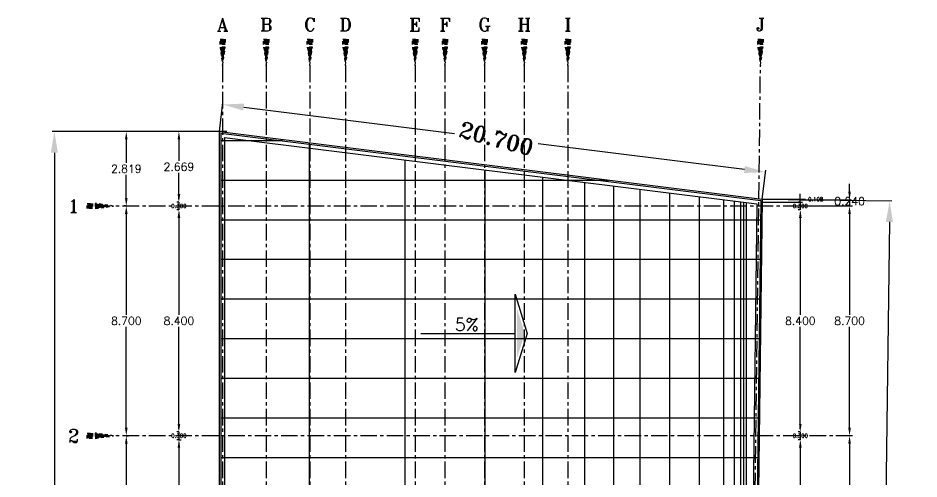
# Model space of a CAD drawing. Extents: x 915 to 2178, y -798 to 165.
# Drawn here: x 1366.02 to 1400.12, y -684.82 to -667.36 of the extents above; entities that cross this region are included whole.
import ezdxf
from ezdxf.enums import TextEntityAlignment as Align

# ---------------------------------------------------------------- set-up
doc = ezdxf.new("R2010")
doc.units = 0
doc.header["$LTSCALE"] = 0.5
doc.header["$MEASUREMENT"] = 0
doc.linetypes.add('CENTER', pattern=[2, 1.25, -0.25, 0.25, -0.25])
doc.linetypes.add('DASHDOT2', pattern=[0.5, 0.25, -0.125, 0, -0.125])
doc.layers.get('0').update_dxf_attribs({"linetype": 'CONTINUOUS'})
doc.layers.get('DEFPOINTS').update_dxf_attribs({"linetype": 'CONTINUOUS'})
for name, color, linetype in [('COTA', 7, 'CONTINUOUS'), ('COTAS', 7, 'CONTINUOUS'), ('EJE', 125, 'DASHDOT2'), ('EJES', 125, 'CENTER'), ('LOSA', 1, 'CONTINUOUS'), ('LOSA_1', 132, 'CONTINUOUS'), ('MOBILIARIO', 125, 'CONTINUOUS'), ('muro bajo', 40, 'CONTINUOUS'), ('TERRENO', 8, 'CONTINUOUS')]:
    doc.layers.add(name, color=color, linetype=linetype)
doc.styles.add('ROMANT', font='romant')
doc.dimstyles.new('detalle', dxfattribs={"dimtxt": 0.2, "dimasz": 0.15, "dimexe": 0.08, "dimexo": 0, "dimgap": 0.08, "dimtad": 0, "dimtih": 1, "dimtoh": 1, "dimdec": 3, "dimzin": 1, "dimdsep": 46, "dimtxsty": 'ROMANT', "dimcen": 0.15, "dimclrd": 143, "dimclre": 9, "dimadec": 0, "dimazin": 0, "dimtfac": 1, "dimtdec": 3, "dimtmove": 0, "dimatfit": 3, "dimfxl": 1, "dimarcsym": 0})

# ---------------------------------------------------------------- blocks, each defined once
blk = doc.blocks.new('*D182')
at = {"layer": 'COTAS', "color": 9, "lineweight": -2, "transparency": 16777216}
for p, q in [((1373.642, -671.662), (1367.318, -671.662)), ((1373.642, -721.612), (1367.318, -721.612))]:
    blk.add_line(p, q, dxfattribs=at)
at = {"layer": 'COTAS', "color": 143, "lineweight": -2, "transparency": 16777216}
for p, q in [((1367.398, -672.462), (1367.398, -697.565)), ((1367.398, -720.812), (1367.398, -698.325))]:
    blk.add_line(p, q, dxfattribs=at)
at = {"layer": 'COTAS', "color": 143, "transparency": 16777216}
for points in [[(1367.264, -672.462), (1367.531, -672.462), (1367.398, -671.662)], [(1367.264, -720.812), (1367.531, -720.812), (1367.398, -721.612)]]:
    blk.add_solid(points, dxfattribs=at)
at = {"layer": 'DEFPOINTS', "color": 0, "transparency": 16777216}
for p in [(1373.642, -671.662), (1367.398, -721.612), (1373.642, -721.612)]:
    blk.add_point(p, dxfattribs=at)
at = {"layer": 'COTAS', "color": 0, "transparency": 16777216, "insert": (1367.398, -697.945), "char_height": 0.6, "attachment_point": 5, "style": 'ROMANT'}
blk.add_mtext('49.950', dxfattribs=at)
blk = doc.blocks.new('DI-P0101')
at = {"const_width": 0.2}
blk.add_lwpolyline([(0, 0.8), (0, 1)], dxfattribs=at)
for points in [[(0.1, 1), (0.1, 0.8), (-0.1, 0.8), (-0.1, 1)], [(0, 0), (0.1, 0.7), (-0.1, 0.7)]]:
    blk.add_lwpolyline(points, close=True)
blk.add_lwpolyline([(0, 0, 0, 0.2, 0), (0, 0.7, 0.2, 0.2, 0)], format="xyseb")
at = {"style": 'ROMANT'}
blk.add_attdef('1', text='', height=0.6, dxfattribs=at).set_placement((0, 1.3), align=Align.CENTER)
blk = doc.blocks.new('flecha2')
at = {"layer": 'LOSA_1'}
blk.add_hatch(color=256, dxfattribs=at).paths.add_polyline_path([(453.651, -717.564), (454.598, -717.86), (453.651, -717.86), (452.703, -717.86)])
at = {"layer": 'LOSA'}
blk.add_line((453.651, -721.493), (453.651, -717.932), dxfattribs=at)
blk.add_lwpolyline([(453.651, -717.469), (455.13, -717.932), (453.651, -717.932), (452.171, -717.932)], close=True, dxfattribs=at)
blk = doc.blocks.new('*D346')
at = {"layer": 'COTAS', "color": 9, "lineweight": -2, "transparency": 16777216}
for p, q in [((1373.642, -671.662), (1373.779, -670.557)), ((1394.182, -674.224), (1394.32, -673.119))]:
    blk.add_line(p, q, dxfattribs=at)
at = {"layer": 'COTAS', "color": 143, "lineweight": -2, "transparency": 16777216}
for p, q in [((1374.563, -670.736), (1382.544, -671.731)), ((1393.517, -673.099), (1385.709, -672.126))]:
    blk.add_line(p, q, dxfattribs=at)
at = {"layer": 'COTAS', "color": 143, "transparency": 16777216}
for points in [[(1374.58, -670.604), (1374.547, -670.868), (1373.769, -670.637)], [(1393.533, -672.967), (1393.5, -673.231), (1394.31, -673.198)]]:
    blk.add_solid(points, dxfattribs=at)
at = {"layer": 'DEFPOINTS', "color": 0, "transparency": 16777216}
for p in [(1373.642, -671.662), (1394.31, -673.198), (1394.182, -674.224)]:
    blk.add_point(p, dxfattribs=at)
at = {"layer": 'COTAS', "color": 0, "transparency": 16777216, "insert": (1384.127, -671.928), "char_height": 0.6, "attachment_point": 5, "rotation": 345.1335, "style": 'ROMANT'}
blk.add_mtext('20.700', dxfattribs=at)
blk = doc.blocks.new('*D347')
at = {"layer": 'COTAS', "color": 9, "lineweight": -2, "transparency": 16777216}
for p, q in [((1394.182, -674.224), (1399.09, -674.285)), ((1393.608, -720.45), (1398.515, -720.511))]:
    blk.add_line(p, q, dxfattribs=at)
at = {"layer": 'COTAS', "color": 143, "lineweight": -2, "transparency": 16777216}
for p, q in [((1399, -675.084), (1398.774, -693.239)), ((1398.445, -719.71), (1398.765, -693.999))]:
    blk.add_line(p, q, dxfattribs=at)
at = {"layer": 'COTAS', "color": 143, "transparency": 16777216}
for points in [[(1398.867, -675.082), (1399.133, -675.085), (1399.01, -674.284)], [(1398.312, -719.708), (1398.579, -719.712), (1398.435, -720.51)]]:
    blk.add_solid(points, dxfattribs=at)
at = {"layer": 'DEFPOINTS', "color": 0, "transparency": 16777216}
for p in [(1394.182, -674.224), (1393.608, -720.45), (1398.435, -720.51)]:
    blk.add_point(p, dxfattribs=at)
at = {"layer": 'COTAS', "color": 0, "transparency": 16777216, "insert": (1398.77, -693.619), "char_height": 0.6, "attachment_point": 5, "style": 'ROMANT'}
blk.add_mtext('46.230', dxfattribs=at)
blk = doc.blocks.new('DI-P0102')
at = {"const_width": 0.2}
blk.add_lwpolyline([(-0.8, 0), (-1, 0)], dxfattribs=at)
for points in [[(-1, 0.1), (-0.8, 0.1), (-0.8, -0.1), (-1, -0.1)], [(0, 0), (-0.7, 0.1), (-0.7, -0.1)]]:
    blk.add_lwpolyline(points, close=True)
blk.add_lwpolyline([(0, 0, 0, 0.2, 0), (-0.7, 0, 0.2, 0.2, 0)], format="xyseb")
at = {"style": 'ROMANT'}
blk.add_attdef('A', text='', height=0.6, dxfattribs=at).set_placement((-1.3, 0), align=Align.MIDDLE_RIGHT)
blk = doc.blocks.new('*D349')
at = {"layer": 'COTA', "color": 9, "lineweight": -2, "transparency": 16777216}
for p, q in [((1370.119, -683.181), (1370.2, -683.181)), ((1370.12, -691.881), (1370.04, -691.881))]:
    blk.add_line(p, q, dxfattribs=at)
at = {"layer": 'COTA', "color": 143, "lineweight": -2, "transparency": 16777216}
for p, q in [((1370.12, -683.481), (1370.12, -687.301)), ((1370.12, -691.581), (1370.12, -687.761))]:
    blk.add_line(p, q, dxfattribs=at)
at = {"layer": 'COTA', "color": 143, "transparency": 16777216}
for points in [[(1370.07, -683.481), (1370.17, -683.481), (1370.12, -683.181)], [(1370.07, -691.581), (1370.17, -691.581), (1370.12, -691.881)]]:
    blk.add_solid(points, dxfattribs=at)
at = {"layer": 'DEFPOINTS', "color": 0, "transparency": 16777216}
for p in [(1370.119, -683.181), (1370.12, -683.181), (1370.12, -691.881)]:
    blk.add_point(p, dxfattribs=at)
at = {"layer": 'COTA', "color": 0, "transparency": 16777216, "insert": (1370.12, -687.531), "char_height": 0.3, "attachment_point": 5, "style": 'ROMANT'}
blk.add_mtext('8.700', dxfattribs=at)
blk = doc.blocks.new('*D350')
at = {"layer": 'COTA', "color": 9, "lineweight": -2, "transparency": 16777216}
for p, q in [((1370.121, -674.481), (1370.039, -674.481)), ((1370.119, -683.181), (1370.039, -683.181))]:
    blk.add_line(p, q, dxfattribs=at)
at = {"layer": 'COTA', "color": 143, "lineweight": -2, "transparency": 16777216}
for p, q in [((1370.119, -674.781), (1370.119, -678.601)), ((1370.119, -682.881), (1370.119, -679.061))]:
    blk.add_line(p, q, dxfattribs=at)
at = {"layer": 'COTA', "color": 143, "transparency": 16777216}
for points in [[(1370.069, -674.781), (1370.169, -674.781), (1370.119, -674.481)], [(1370.069, -682.881), (1370.169, -682.881), (1370.119, -683.181)]]:
    blk.add_solid(points, dxfattribs=at)
at = {"layer": 'DEFPOINTS', "color": 0, "transparency": 16777216}
for p in [(1370.119, -674.481), (1370.121, -674.481), (1370.119, -683.181)]:
    blk.add_point(p, dxfattribs=at)
at = {"layer": 'COTA', "color": 0, "transparency": 16777216, "insert": (1370.119, -678.831), "char_height": 0.3, "attachment_point": 5, "style": 'ROMANT'}
blk.add_mtext('8.700', dxfattribs=at)
blk = doc.blocks.new('*D351')
at = {"layer": 'COTA', "color": 9, "lineweight": -2, "transparency": 16777216}
for p, q in [((1373.921, -671.662), (1370.039, -671.662)), ((1370.119, -674.481), (1370.039, -674.481))]:
    blk.add_line(p, q, dxfattribs=at)
at = {"layer": 'COTA', "color": 143, "lineweight": -2, "transparency": 16777216}
for p, q in [((1370.119, -671.962), (1370.119, -672.842)), ((1370.119, -674.181), (1370.119, -673.302))]:
    blk.add_line(p, q, dxfattribs=at)
at = {"layer": 'COTA', "color": 143, "transparency": 16777216}
for points in [[(1370.069, -671.962), (1370.169, -671.962), (1370.119, -671.662)], [(1370.069, -674.181), (1370.169, -674.181), (1370.119, -674.481)]]:
    blk.add_solid(points, dxfattribs=at)
at = {"layer": 'DEFPOINTS', "color": 0, "transparency": 16777216}
for p in [(1370.119, -671.662), (1373.921, -671.662), (1370.119, -674.481)]:
    blk.add_point(p, dxfattribs=at)
at = {"layer": 'COTA', "color": 0, "transparency": 16777216, "insert": (1370.119, -673.072), "char_height": 0.3, "attachment_point": 5, "style": 'ROMANT'}
blk.add_mtext('2.819', dxfattribs=at)
blk = doc.blocks.new('*D352')
at = {"layer": 'COTA', "color": 9, "lineweight": -2, "transparency": 16777216}
for p, q in [((1397.492, -674.481), (1397.412, -674.481)), ((1397.492, -683.181), (1397.412, -683.181))]:
    blk.add_line(p, q, dxfattribs=at)
at = {"layer": 'COTA', "color": 143, "lineweight": -2, "transparency": 16777216}
for p, q in [((1397.492, -674.781), (1397.492, -678.601)), ((1397.492, -682.881), (1397.492, -679.061))]:
    blk.add_line(p, q, dxfattribs=at)
at = {"layer": 'COTA', "color": 143, "transparency": 16777216}
for points in [[(1397.442, -674.781), (1397.542, -674.781), (1397.492, -674.481)], [(1397.442, -682.881), (1397.542, -682.881), (1397.492, -683.181)]]:
    blk.add_solid(points, dxfattribs=at)
at = {"layer": 'DEFPOINTS', "color": 0, "transparency": 16777216}
for p in [(1397.492, -674.481), (1397.492, -683.181), (1397.492, -683.181)]:
    blk.add_point(p, dxfattribs=at)
at = {"layer": 'COTA', "color": 0, "transparency": 16777216, "insert": (1397.492, -678.831), "char_height": 0.3, "attachment_point": 5, "style": 'ROMANT'}
blk.add_mtext('8.700', dxfattribs=at)
blk = doc.blocks.new('*D353')
at = {"layer": 'COTA', "color": 9, "lineweight": -2, "transparency": 16777216}
for p, q in [((1397.492, -683.181), (1397.412, -683.181)), ((1397.492, -691.881), (1397.412, -691.881))]:
    blk.add_line(p, q, dxfattribs=at)
at = {"layer": 'COTA', "color": 143, "lineweight": -2, "transparency": 16777216}
for p, q in [((1397.492, -683.481), (1397.492, -687.301)), ((1397.492, -691.581), (1397.492, -687.761))]:
    blk.add_line(p, q, dxfattribs=at)
at = {"layer": 'COTA', "color": 143, "transparency": 16777216}
for points in [[(1397.442, -683.481), (1397.542, -683.481), (1397.492, -683.181)], [(1397.442, -691.581), (1397.542, -691.581), (1397.492, -691.881)]]:
    blk.add_solid(points, dxfattribs=at)
at = {"layer": 'DEFPOINTS', "color": 0, "transparency": 16777216}
for p in [(1397.492, -683.181), (1397.492, -691.881), (1397.492, -691.881)]:
    blk.add_point(p, dxfattribs=at)
at = {"layer": 'COTA', "color": 0, "transparency": 16777216, "insert": (1397.492, -687.531), "char_height": 0.3, "attachment_point": 5, "style": 'ROMANT'}
blk.add_mtext('8.700', dxfattribs=at)
blk = doc.blocks.new('*D355')
at = {"layer": 'COTA', "color": 143, "lineweight": -2, "transparency": 16777216}
for p, q in [((1397.492, -673.942), (1397.492, -673.642)), ((1397.492, -674.242), (1397.492, -674.481)), ((1397.492, -674.242), (1397.492, -674.481)), ((1397.492, -674.781), (1397.492, -675.081))]:
    blk.add_line(p, q, dxfattribs=at)
at = {"layer": 'COTA', "color": 9, "lineweight": -2, "transparency": 16777216}
for p, q in [((1395.629, -674.242), (1397.572, -674.242)), ((1395.629, -674.481), (1397.572, -674.481))]:
    blk.add_line(p, q, dxfattribs=at)
at = {"layer": 'COTA', "color": 143, "transparency": 16777216}
for points in [[(1397.442, -673.942), (1397.542, -673.942), (1397.492, -674.242)], [(1397.442, -674.781), (1397.542, -674.781), (1397.492, -674.481)]]:
    blk.add_solid(points, dxfattribs=at)
at = {"layer": 'DEFPOINTS', "color": 0, "transparency": 16777216}
for p in [(1395.629, -674.242), (1395.629, -674.481), (1397.492, -674.481)]:
    blk.add_point(p, dxfattribs=at)
at = {"layer": 'COTA', "color": 0, "transparency": 16777216, "insert": (1397.492, -674.302), "char_height": 0.3, "attachment_point": 5, "style": 'ROMANT'}
blk.add_mtext('0.240', dxfattribs=at)
blk = doc.blocks.new('*D356')
at = {"layer": 'COTA', "color": 9, "lineweight": -2, "transparency": 16777216}
for p, q in [((1372.111, -674.631), (1372.031, -674.631)), ((1372.111, -683.031), (1372.031, -683.031))]:
    blk.add_line(p, q, dxfattribs=at)
at = {"layer": 'COTA', "color": 143, "lineweight": -2, "transparency": 16777216}
for p, q in [((1372.111, -674.931), (1372.111, -678.601)), ((1372.111, -682.731), (1372.111, -679.061))]:
    blk.add_line(p, q, dxfattribs=at)
at = {"layer": 'COTA', "color": 143, "transparency": 16777216}
for points in [[(1372.061, -674.931), (1372.161, -674.931), (1372.111, -674.631)], [(1372.061, -682.731), (1372.161, -682.731), (1372.111, -683.031)]]:
    blk.add_solid(points, dxfattribs=at)
at = {"layer": 'DEFPOINTS', "color": 0, "transparency": 16777216}
for p in [(1372.111, -674.631), (1372.111, -683.031), (1372.111, -683.031)]:
    blk.add_point(p, dxfattribs=at)
at = {"layer": 'COTA', "color": 0, "transparency": 16777216, "insert": (1372.111, -678.831), "char_height": 0.3, "attachment_point": 5, "style": 'ROMANT'}
blk.add_mtext('8.400', dxfattribs=at)
blk = doc.blocks.new('*D357')
at = {"layer": 'COTA', "color": 9, "lineweight": -2, "transparency": 16777216}
for p, q in [((1372.11, -683.331), (1372.191, -683.331)), ((1372.111, -691.731), (1372.031, -691.731))]:
    blk.add_line(p, q, dxfattribs=at)
at = {"layer": 'COTA', "color": 143, "lineweight": -2, "transparency": 16777216}
for p, q in [((1372.111, -683.631), (1372.111, -687.301)), ((1372.111, -691.431), (1372.111, -687.761))]:
    blk.add_line(p, q, dxfattribs=at)
at = {"layer": 'COTA', "color": 143, "transparency": 16777216}
for points in [[(1372.061, -683.631), (1372.161, -683.631), (1372.111, -683.331)], [(1372.061, -691.431), (1372.161, -691.431), (1372.111, -691.731)]]:
    blk.add_solid(points, dxfattribs=at)
at = {"layer": 'DEFPOINTS', "color": 0, "transparency": 16777216}
for p in [(1372.11, -683.331), (1372.111, -691.731), (1372.111, -691.731)]:
    blk.add_point(p, dxfattribs=at)
at = {"layer": 'COTA', "color": 0, "transparency": 16777216, "insert": (1372.111, -687.531), "char_height": 0.3, "attachment_point": 5, "style": 'ROMANT'}
blk.add_mtext('8.400', dxfattribs=at)
blk = doc.blocks.new('*D359')
at = {"layer": 'COTA', "color": 9, "lineweight": -2, "transparency": 16777216}
for p, q in [((1372.111, -671.662), (1372.031, -671.662)), ((1372.111, -674.331), (1372.031, -674.331))]:
    blk.add_line(p, q, dxfattribs=at)
at = {"layer": 'COTA', "color": 143, "lineweight": -2, "transparency": 16777216}
for p, q in [((1372.111, -671.962), (1372.111, -672.767)), ((1372.111, -674.031), (1372.111, -673.227))]:
    blk.add_line(p, q, dxfattribs=at)
at = {"layer": 'COTA', "color": 143, "transparency": 16777216}
for points in [[(1372.061, -671.962), (1372.161, -671.962), (1372.111, -671.662)], [(1372.061, -674.031), (1372.161, -674.031), (1372.111, -674.331)]]:
    blk.add_solid(points, dxfattribs=at)
at = {"layer": 'DEFPOINTS', "color": 0, "transparency": 16777216}
for p in [(1372.111, -671.662), (1372.111, -671.662), (1372.111, -674.331)]:
    blk.add_point(p, dxfattribs=at)
at = {"layer": 'COTA', "color": 0, "transparency": 16777216, "insert": (1372.111, -672.997), "char_height": 0.3, "attachment_point": 5, "style": 'ROMANT'}
blk.add_mtext('2.669', dxfattribs=at)
blk = doc.blocks.new('*D360')
at = {"layer": 'COTA', "color": 143, "lineweight": -2, "transparency": 16777216}
for p, q in [((1372.111, -682.931), (1372.111, -682.831)), ((1372.111, -683.031), (1372.111, -683.331)), ((1372.111, -683.031), (1372.111, -683.331)), ((1372.111, -683.431), (1372.111, -683.531))]:
    blk.add_line(p, q, dxfattribs=at)
at = {"layer": 'COTA', "color": 9, "lineweight": -2, "transparency": 16777216}
for p, q in [((1372.111, -683.031), (1372.031, -683.031)), ((1372.111, -683.331), (1372.031, -683.331))]:
    blk.add_line(p, q, dxfattribs=at)
at = {"layer": 'COTA', "color": 143, "transparency": 16777216}
for points in [[(1372.094, -682.931), (1372.128, -682.931), (1372.111, -683.031)], [(1372.094, -683.431), (1372.128, -683.431), (1372.111, -683.331)]]:
    blk.add_solid(points, dxfattribs=at)
at = {"layer": 'DEFPOINTS', "color": 0, "transparency": 16777216}
for p in [(1372.111, -683.031), (1372.111, -683.331), (1372.111, -683.331)]:
    blk.add_point(p, dxfattribs=at)
at = {"layer": 'COTA', "color": 0, "transparency": 16777216, "insert": (1372.111, -683.181), "char_height": 0.15, "attachment_point": 5, "style": 'ROMANT'}
blk.add_mtext('0.300', dxfattribs=at)
blk = doc.blocks.new('*D362')
at = {"layer": 'COTA', "color": 9, "lineweight": -2, "transparency": 16777216}
for p, q in [((1395.629, -674.331), (1395.549, -674.331)), ((1395.629, -674.631), (1395.549, -674.631))]:
    blk.add_line(p, q, dxfattribs=at)
at = {"layer": 'COTA', "color": 143, "lineweight": -2, "transparency": 16777216}
for p, q in [((1395.629, -674.231), (1395.629, -674.131)), ((1395.629, -674.331), (1395.629, -674.631)), ((1395.629, -674.331), (1395.629, -674.631)), ((1395.629, -674.731), (1395.629, -674.831))]:
    blk.add_line(p, q, dxfattribs=at)
at = {"layer": 'COTA', "color": 143, "transparency": 16777216}
for points in [[(1395.612, -674.231), (1395.645, -674.231), (1395.629, -674.331)], [(1395.612, -674.731), (1395.645, -674.731), (1395.629, -674.631)]]:
    blk.add_solid(points, dxfattribs=at)
at = {"layer": 'DEFPOINTS', "color": 0, "transparency": 16777216}
for p in [(1395.629, -674.331), (1395.629, -674.631), (1395.629, -674.631)]:
    blk.add_point(p, dxfattribs=at)
at = {"layer": 'COTA', "color": 0, "transparency": 16777216, "insert": (1395.629, -674.481), "char_height": 0.15, "attachment_point": 5, "style": 'ROMANT'}
blk.add_mtext('0.300', dxfattribs=at)
blk = doc.blocks.new('*D363')
at = {"layer": 'COTA', "color": 143, "lineweight": -2, "transparency": 16777216}
for p, q in [((1395.629, -682.931), (1395.629, -682.831)), ((1395.629, -683.031), (1395.629, -683.331)), ((1395.629, -683.031), (1395.629, -683.331)), ((1395.629, -683.431), (1395.629, -683.531))]:
    blk.add_line(p, q, dxfattribs=at)
at = {"layer": 'COTA', "color": 9, "lineweight": -2, "transparency": 16777216}
for p, q in [((1395.629, -683.031), (1395.549, -683.031)), ((1395.629, -683.331), (1395.549, -683.331))]:
    blk.add_line(p, q, dxfattribs=at)
at = {"layer": 'COTA', "color": 143, "transparency": 16777216}
for points in [[(1395.612, -682.931), (1395.645, -682.931), (1395.629, -683.031)], [(1395.612, -683.431), (1395.645, -683.431), (1395.629, -683.331)]]:
    blk.add_solid(points, dxfattribs=at)
at = {"layer": 'DEFPOINTS', "color": 0, "transparency": 16777216}
for p in [(1395.629, -683.031), (1395.629, -683.331), (1395.629, -683.331)]:
    blk.add_point(p, dxfattribs=at)
at = {"layer": 'COTA', "color": 0, "transparency": 16777216, "insert": (1395.629, -683.181), "char_height": 0.15, "attachment_point": 5, "style": 'ROMANT'}
blk.add_mtext('0.300', dxfattribs=at)
blk = doc.blocks.new('*D365')
at = {"layer": 'COTA', "color": 9, "lineweight": -2, "transparency": 16777216}
for p, q in [((1395.629, -674.631), (1395.549, -674.631)), ((1395.629, -683.031), (1395.549, -683.031))]:
    blk.add_line(p, q, dxfattribs=at)
at = {"layer": 'COTA', "color": 143, "lineweight": -2, "transparency": 16777216}
for p, q in [((1395.629, -674.931), (1395.629, -678.601)), ((1395.629, -682.731), (1395.629, -679.061))]:
    blk.add_line(p, q, dxfattribs=at)
at = {"layer": 'COTA', "color": 143, "transparency": 16777216}
for points in [[(1395.579, -674.931), (1395.679, -674.931), (1395.629, -674.631)], [(1395.579, -682.731), (1395.679, -682.731), (1395.629, -683.031)]]:
    blk.add_solid(points, dxfattribs=at)
at = {"layer": 'DEFPOINTS', "color": 0, "transparency": 16777216}
for p in [(1395.629, -674.631), (1395.629, -683.031), (1395.629, -683.031)]:
    blk.add_point(p, dxfattribs=at)
at = {"layer": 'COTA', "color": 0, "transparency": 16777216, "insert": (1395.629, -678.831), "char_height": 0.3, "attachment_point": 5, "style": 'ROMANT'}
blk.add_mtext('8.400', dxfattribs=at)
blk = doc.blocks.new('*D366')
at = {"layer": 'COTA', "color": 9, "lineweight": -2, "transparency": 16777216}
for p, q in [((1395.629, -683.331), (1395.549, -683.331)), ((1395.629, -691.731), (1395.549, -691.731))]:
    blk.add_line(p, q, dxfattribs=at)
at = {"layer": 'COTA', "color": 143, "lineweight": -2, "transparency": 16777216}
for p, q in [((1395.629, -683.631), (1395.629, -687.301)), ((1395.629, -691.431), (1395.629, -687.761))]:
    blk.add_line(p, q, dxfattribs=at)
at = {"layer": 'COTA', "color": 143, "transparency": 16777216}
for points in [[(1395.579, -683.631), (1395.679, -683.631), (1395.629, -683.331)], [(1395.579, -691.431), (1395.679, -691.431), (1395.629, -691.731)]]:
    blk.add_solid(points, dxfattribs=at)
at = {"layer": 'DEFPOINTS', "color": 0, "transparency": 16777216}
for p in [(1395.629, -683.331), (1395.629, -691.731), (1395.629, -691.731)]:
    blk.add_point(p, dxfattribs=at)
at = {"layer": 'COTA', "color": 0, "transparency": 16777216, "insert": (1395.629, -687.531), "char_height": 0.3, "attachment_point": 5, "style": 'ROMANT'}
blk.add_mtext('8.400', dxfattribs=at)
blk = doc.blocks.new('*D368')
at = {"layer": 'COTA', "color": 143, "lineweight": -2, "transparency": 16777216}
for p, q in [((1395.629, -674.124), (1395.629, -674.024)), ((1395.629, -674.331), (1395.629, -674.224)), ((1395.629, -674.331), (1395.629, -674.224)), ((1395.629, -674.277), (1395.667, -674.227)), ((1395.629, -674.431), (1395.629, -674.531)), ((1395.667, -674.227), (1395.827, -674.227))]:
    blk.add_line(p, q, dxfattribs=at)
at = {"layer": 'COTA', "color": 9, "lineweight": -2, "transparency": 16777216}
for p, q in [((1394.181, -674.331), (1395.709, -674.331)), ((1394.182, -674.224), (1395.709, -674.224))]:
    blk.add_line(p, q, dxfattribs=at)
at = {"layer": 'COTA', "color": 143, "transparency": 16777216}
for points in [[(1395.612, -674.124), (1395.645, -674.124), (1395.629, -674.224)], [(1395.612, -674.431), (1395.645, -674.431), (1395.629, -674.331)]]:
    blk.add_solid(points, dxfattribs=at)
at = {"layer": 'DEFPOINTS', "color": 0, "transparency": 16777216}
for p in [(1394.181, -674.331), (1394.182, -674.224), (1395.629, -674.224)]:
    blk.add_point(p, dxfattribs=at)
at = {"layer": 'COTA', "color": 0, "transparency": 16777216, "insert": (1396.21, -674.227), "char_height": 0.15, "attachment_point": 5, "style": 'ROMANT'}
blk.add_mtext('0.108', dxfattribs=at)
blk = doc.blocks.new('*D369')
at = {"layer": 'COTA', "color": 9, "lineweight": -2, "transparency": 16777216}
for p, q in [((1372.111, -674.331), (1372.031, -674.331)), ((1372.111, -674.631), (1372.031, -674.631))]:
    blk.add_line(p, q, dxfattribs=at)
at = {"layer": 'COTA', "color": 143, "lineweight": -2, "transparency": 16777216}
for p, q in [((1372.111, -674.231), (1372.111, -674.131)), ((1372.111, -674.331), (1372.111, -674.631)), ((1372.111, -674.331), (1372.111, -674.631)), ((1372.111, -674.731), (1372.111, -674.831))]:
    blk.add_line(p, q, dxfattribs=at)
at = {"layer": 'COTA', "color": 143, "transparency": 16777216}
for points in [[(1372.094, -674.231), (1372.128, -674.231), (1372.111, -674.331)], [(1372.094, -674.731), (1372.128, -674.731), (1372.111, -674.631)]]:
    blk.add_solid(points, dxfattribs=at)
at = {"layer": 'DEFPOINTS', "color": 0, "transparency": 16777216}
for p in [(1372.111, -674.331), (1372.111, -674.631), (1372.111, -674.631)]:
    blk.add_point(p, dxfattribs=at)
at = {"layer": 'COTA', "color": 0, "transparency": 16777216, "insert": (1372.111, -674.481), "char_height": 0.15, "attachment_point": 5, "style": 'ROMANT'}
blk.add_mtext('0.300', dxfattribs=at)

msp = doc.modelspace()

# ---------------------------------------------------------------- hatches: boundary and pattern name
at = {"layer": 'MOBILIARIO', "ltscale": 5}
h = msp.add_hatch(dxfattribs=at)
h.set_pattern_fill('ANSI31', color=256, scale=12, angle=315)
h.paths.add_polyline_path([(1394.095, -681.2604), (1394.1825, -674.2236), (1384.4272, -673.0072), (1373.6915, -671.7178), (1373.6915, -701.7811), (1386.9062, -701.7811), (1386.9062, -707.3091), (1393.7345, -707.3091)])

# ---------------------------------------------------------------- linework, layer by layer
at = {"layer": 'COTA', "ltscale": 5}
msp.add_line((1373.6415, -671.6624), (1371.6878, -671.6624), dxfattribs=at)
at = {"layer": 'EJES'}
for p, q in [((1373.7665, -669.1624), (1373.7665, -724.2023)), ((1375.4165, -669.1624), (1375.4165, -724.2023)), ((1377.0665, -669.1624), (1377.0665, -724.2023)), ((1378.4165, -669.1624), (1378.4165, -724.2023)), ((1381.0489, -669.1624), (1381.0489, -724.2023)), ((1382.1812, -669.1624), (1382.1812, -724.2023)), ((1383.6812, -669.1624), (1383.6812, -724.2023)), ((1385.1812, -669.1624), (1385.1812, -724.2023)), ((1386.8312, -669.1624), (1386.8312, -724.2023)), ((1393.4361, -724.2023), (1394.1204, -669.1615)), ((1397.6036, -674.4811), (1369.6415, -674.4811)), ((1397.6036, -683.1811), (1369.6415, -683.1811))]:
    msp.add_line(p, q, dxfattribs=at)
at = {"layer": 'LOSA_1'}
for p, q in [((1377.0407, -672.1201), (1377.0407, -700.9311)), ((1380.6671, -672.7399), (1380.6671, -700.9311)), ((1383.6891, -673.1167), (1383.6891, -700.9311)), ((1385.8696, -673.3886), (1385.8696, -700.9311)), ((1387.4554, -673.5863), (1387.4554, -707.3091)), ((1388.564, -673.7246), (1388.564, -707.3091)), ((1389.5558, -673.8482), (1389.5558, -707.3091)), ((1390.6791, -673.9883), (1390.6791, -707.3091)), ((1391.8024, -674.1283), (1391.8024, -707.3091)), ((1392.7275, -674.2437), (1392.7275, -707.3091)), ((1393.1239, -674.2931), (1393.1239, -707.3091)), ((1393.3675, -674.3235), (1393.3675, -707.3091)), ((1393.4726, -674.3366), (1393.4726, -707.3091)), ((1393.5759, -674.3495), (1393.5759, -707.3091))]:
    msp.add_line(p, q, dxfattribs=at)
at = {"layer": 'muro bajo'}
for p, q in [((1373.6915, -671.719), (1373.6915, -711.3311)), ((1373.6915, -671.719), (1394.1319, -674.2676)), ((1373.8415, -671.8889), (1373.8415, -700.7811)), ((1373.8415, -671.8889), (1393.9803, -674.3999)), ((1393.9803, -674.3999), (1393.4579, -716.4124)), ((1394.1319, -674.2676), (1393.6079, -716.4124))]:
    msp.add_line(p, q, dxfattribs=at)
at = {"layer": 'TERRENO'}
msp.add_lwpolyline([(1373.6415, -721.6124), (1373.6415, -671.6624), (1394.1825, -674.2236), (1393.6077, -720.45), (1373.6415, -721.6124)], dxfattribs=at)

# ---------------------------------------------------------------- block references
at = {"layer": 'EJE'}
ref = msp.add_blockref('DI-P0101', (1373.7665, -669.1624), dxfattribs=at)
ref.add_attrib('1', 'A', dxfattribs={"layer": '0', "height": 0.5, "style": 'ROMANT'}).set_placement((1373.7665, -667.8624), align=Align.CENTER)
ref = msp.add_blockref('DI-P0101', (1375.4165, -669.1624), dxfattribs=at)
ref.add_attrib('1', 'B', dxfattribs={"layer": '0', "height": 0.5, "style": 'ROMANT'}).set_placement((1375.4165, -667.8624), align=Align.CENTER)
ref = msp.add_blockref('DI-P0101', (1377.0665, -669.1624), dxfattribs=at)
ref.add_attrib('1', 'C', dxfattribs={"layer": '0', "height": 0.5, "style": 'ROMANT'}).set_placement((1377.0665, -667.8624), align=Align.CENTER)
ref = msp.add_blockref('DI-P0101', (1378.4165, -669.1624), dxfattribs=at)
ref.add_attrib('1', 'D', dxfattribs={"layer": '0', "height": 0.5, "style": 'ROMANT'}).set_placement((1378.4165, -667.8624), align=Align.CENTER)
ref = msp.add_blockref('DI-P0101', (1381.0489, -669.1624), dxfattribs=at)
ref.add_attrib('1', 'E', dxfattribs={"layer": '0', "height": 0.5, "style": 'ROMANT'}).set_placement((1381.0489, -667.8624), align=Align.CENTER)
ref = msp.add_blockref('DI-P0101', (1382.1812, -669.1624), dxfattribs=at)
ref.add_attrib('1', 'F', dxfattribs={"layer": '0', "height": 0.5, "style": 'ROMANT'}).set_placement((1382.1812, -667.8624), align=Align.CENTER)
ref = msp.add_blockref('DI-P0101', (1383.6812, -669.1624), dxfattribs=at)
ref.add_attrib('1', 'G', dxfattribs={"layer": '0', "height": 0.5, "style": 'ROMANT'}).set_placement((1383.6812, -667.8624), align=Align.CENTER)
ref = msp.add_blockref('DI-P0101', (1385.1812, -669.1624), dxfattribs=at)
ref.add_attrib('1', 'H', dxfattribs={"layer": '0', "height": 0.5, "style": 'ROMANT'}).set_placement((1385.1812, -667.8624), align=Align.CENTER)
ref = msp.add_blockref('DI-P0101', (1386.8312, -669.1624), dxfattribs=at)
ref.add_attrib('1', 'I', dxfattribs={"layer": '0', "height": 0.5, "style": 'ROMANT'}).set_placement((1386.8312, -667.8624), align=Align.CENTER)
ref = msp.add_blockref('DI-P0101', (1394.1204, -669.1624), dxfattribs=at)
ref.add_attrib('1', 'J', dxfattribs={"layer": '0', "height": 0.5, "style": 'ROMANT'}).set_placement((1394.1204, -667.8624), align=Align.CENTER)
ref = msp.add_blockref('DI-P0102', (1369.6415, -674.4811), dxfattribs=at)
ref.add_attrib('A', '1', dxfattribs={"layer": '0', "height": 0.5, "style": 'ROMANT'}).set_placement((1368.3415, -674.4811), align=Align.MIDDLE_RIGHT)
ref = msp.add_blockref('DI-P0102', (1369.6415, -683.1811), dxfattribs=at)
ref.add_attrib('A', '2', dxfattribs={"layer": '0', "height": 0.5, "style": 'ROMANT'}).set_placement((1368.3415, -683.1811), align=Align.MIDDLE_RIGHT)
at = {"layer": 'LOSA', "rotation": 270}
msp.add_blockref('flecha2', (2102.7648, -225.6546), dxfattribs=at)

# ---------------------------------------------------------------- texts
at = {"style": 'ROMANT'}
msp.add_text('5%%%', height=0.47783, dxfattribs=at).set_placement((1382.554, -679.2084))

# ---------------------------------------------------------------- dimensions: what is measured, and where the dimension line sits
at = {"layer": 'COTA'}
for base, p1, p2, picture, middle in [((1370.1185, -671.6624), (1370.1185, -674.4811), (1373.9214, -671.6624), '*D351', (1370.1185, -673.0718)), ((1372.111, -671.6624), (1372.111, -674.3311), (1372.111, -671.6624), '*D359', (1372.111, -672.9968)), ((1370.1185, -674.4811), (1370.1185, -683.1811), (1370.1205, -674.4811), '*D350', (1370.1185, -678.8311)), ((1372.111, -683.0311), (1372.111, -674.6311), (1372.111, -683.0311), '*D356', (1372.111, -678.8311)), ((1395.6286, -683.0311), (1395.6286, -674.6311), (1395.6286, -683.0311), '*D365', (1395.6286, -678.8311)), ((1397.492, -683.1811), (1397.492, -674.4811), (1397.492, -683.1811), '*D352', (1397.492, -678.8311)), ((1370.1199, -683.1811), (1370.1199, -691.8811), (1370.1185, -683.1811), '*D349', (1370.1199, -687.5311)), ((1397.492, -691.8811), (1397.492, -683.1811), (1397.492, -691.8811), '*D353', (1397.492, -687.5311)), ((1372.111, -691.7311), (1372.1096, -683.3311), (1372.111, -691.7311), '*D357', (1372.111, -687.5311)), ((1395.6286, -691.7311), (1395.6286, -683.3311), (1395.6286, -691.7311), '*D366', (1395.6286, -687.5311))]:
    dim = msp.add_linear_dim(base=base, p1=p1, p2=p2, angle=90, dimstyle='detalle', override={"dimtxt": 0.3, "dimasz": 0.3, "dimtmove": 1}, dxfattribs=at)
    dim.commit()
    dim.dimension.update_dxf_attribs({"geometry": picture, "text_midpoint": middle})
for base, p1, p2, override, picture, middle in [((1397.492, -674.4811), (1395.6286, -674.2415), (1395.6286, -674.4811), {"dimtxt": 0.3, "dimasz": 0.3, "dimtmove": 1}, '*D355', (1397.492, -674.3024)), ((1395.62856, -674.22355), (1394.18115, -674.33109), (1394.18249, -674.22355), {"dimtxt": 0.15, "dimasz": 0.1, "dimtmove": 1}, '*D368', (1395.90661, -674.22742)), ((1372.111, -674.6311), (1372.111, -674.3311), (1372.111, -674.6311), {"dimtxt": 0.15, "dimasz": 0.1, "dimtmove": 1}, '*D369', (1372.111, -674.4811)), ((1395.6286, -674.6311), (1395.6286, -674.3311), (1395.6286, -674.6311), {"dimtxt": 0.15, "dimasz": 0.1, "dimtmove": 1}, '*D362', (1395.6286, -674.4811)), ((1372.111, -683.3311), (1372.111, -683.0311), (1372.111, -683.3311), {"dimtxt": 0.15, "dimasz": 0.1, "dimtmove": 1}, '*D360', (1372.111, -683.1811)), ((1395.6286, -683.3311), (1395.6286, -683.0311), (1395.6286, -683.3311), {"dimtxt": 0.15, "dimasz": 0.1, "dimtmove": 1}, '*D363', (1395.6286, -683.1811))]:
    dim = msp.add_linear_dim(base=base, p1=p1, p2=p2, angle=90, dimstyle='detalle', override=override, dxfattribs=at)
    dim.commit()
    dim.dimension.update_dxf_attribs({"geometry": picture, "text_midpoint": middle, "dimtype": 160})
at = {"layer": 'COTAS'}
for base, p1, p2, angle, picture, middle in [((1394.3104, -673.198), (1373.6415, -671.6624), (1394.1825, -674.2236), 352.89279, '*D346', (1384.1266, -671.9282)), ((1367.3975, -721.6124), (1373.6415, -671.6624), (1373.6415, -721.6124), 270, '*D182', (1367.3975, -697.9454)), ((1398.4352, -720.51), (1394.1825, -674.2236), (1393.6077, -720.45), 269.28765, '*D347', (1398.7696, -693.6191))]:
    dim = msp.add_linear_dim(base=base, p1=p1, p2=p2, angle=angle, dimstyle='detalle', override={"dimtxt": 0.6, "dimasz": 0.8}, dxfattribs=at)
    dim.commit()
    dim.dimension.update_dxf_attribs({"geometry": picture, "text_midpoint": middle, "dimtype": 161})

doc.saveas('drawing.dxf')
